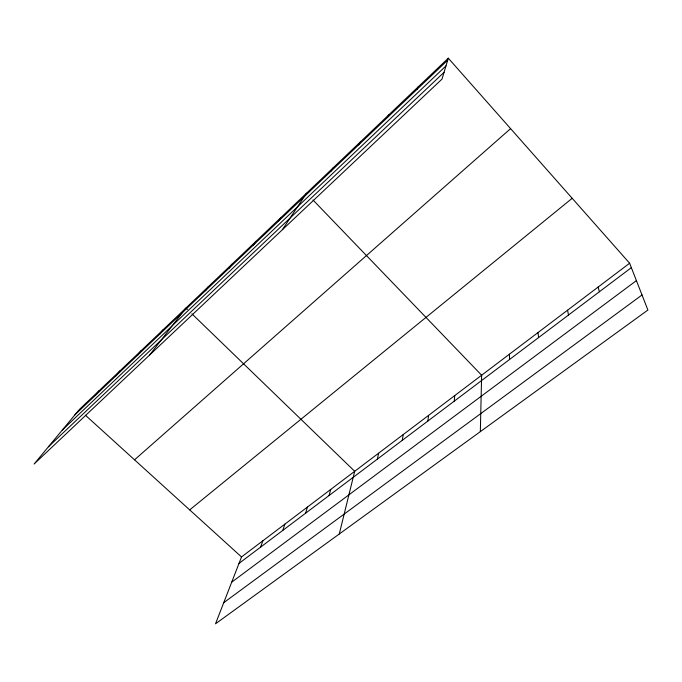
<?xml version="1.0" encoding="UTF-8"?>
<svg xmlns="http://www.w3.org/2000/svg" width="682" height="682" viewBox="0 0 682 682"><rect width="100%" height="100%" fill="white"/><g stroke="black" fill="none" stroke-linecap="round" stroke-linejoin="round"><path stroke-width="1.02" d="M480.333 431.638L481.637 375.228L312.995 199.996M454.28 401.135L454.715 395.603M427.878 421.041L428.594 415.372M402.252 440.359L403.241 434.562M377.376 459.105L378.621 453.189M339.269 534.006L354.7 471.296L191.906 313.822M329.039 495.55L330.753 489.42M448.296 58.192L442.013 79.086L34.1 464.041L79.248 409.618L448.296 58.192L629.622 263.235L647.9 310.037L215.521 623.808L241.513 556.947L629.622 263.235M305.553 513.248L307.488 507.024M282.74 530.451L284.88 524.134M260.567 547.169L262.894 540.766M416.992 89.376L417.972 87.066M387.333 117.594L388.672 114.968M358.689 144.848L360.36 141.933M330.992 171.208L332.978 168.002M282.399 229.723L306.482 193.236M278.282 221.352L280.839 217.66M253.175 245.239L255.989 241.317M228.862 268.376L231.914 264.241M205.299 290.796L208.564 286.474M149.546 355.1L185.922 308.042L187.414 309.483M159.614 334.265L163.288 329.594M137.474 355.331L141.336 350.497M115.991 375.765L120.032 370.786M95.139 395.603L99.342 390.488M74.901 414.861L447.707 60.152M62.258 430.095L445.977 65.907M48.413 446.787L444.05 72.326M134.542 459.821L510.596 128.634M189.681 509.889L572.198 198.292M238.998 563.417L631.353 267.659M231.701 582.181L636.408 280.609M223.739 602.683L642.018 294.974M85.455 415.261L241.513 556.947M598.097 287.096L599.401 291.743M567.577 310.191L568.49 315.041M538.021 332.56L538.567 337.599M509.386 354.222L509.59 359.44"/></g></svg>
